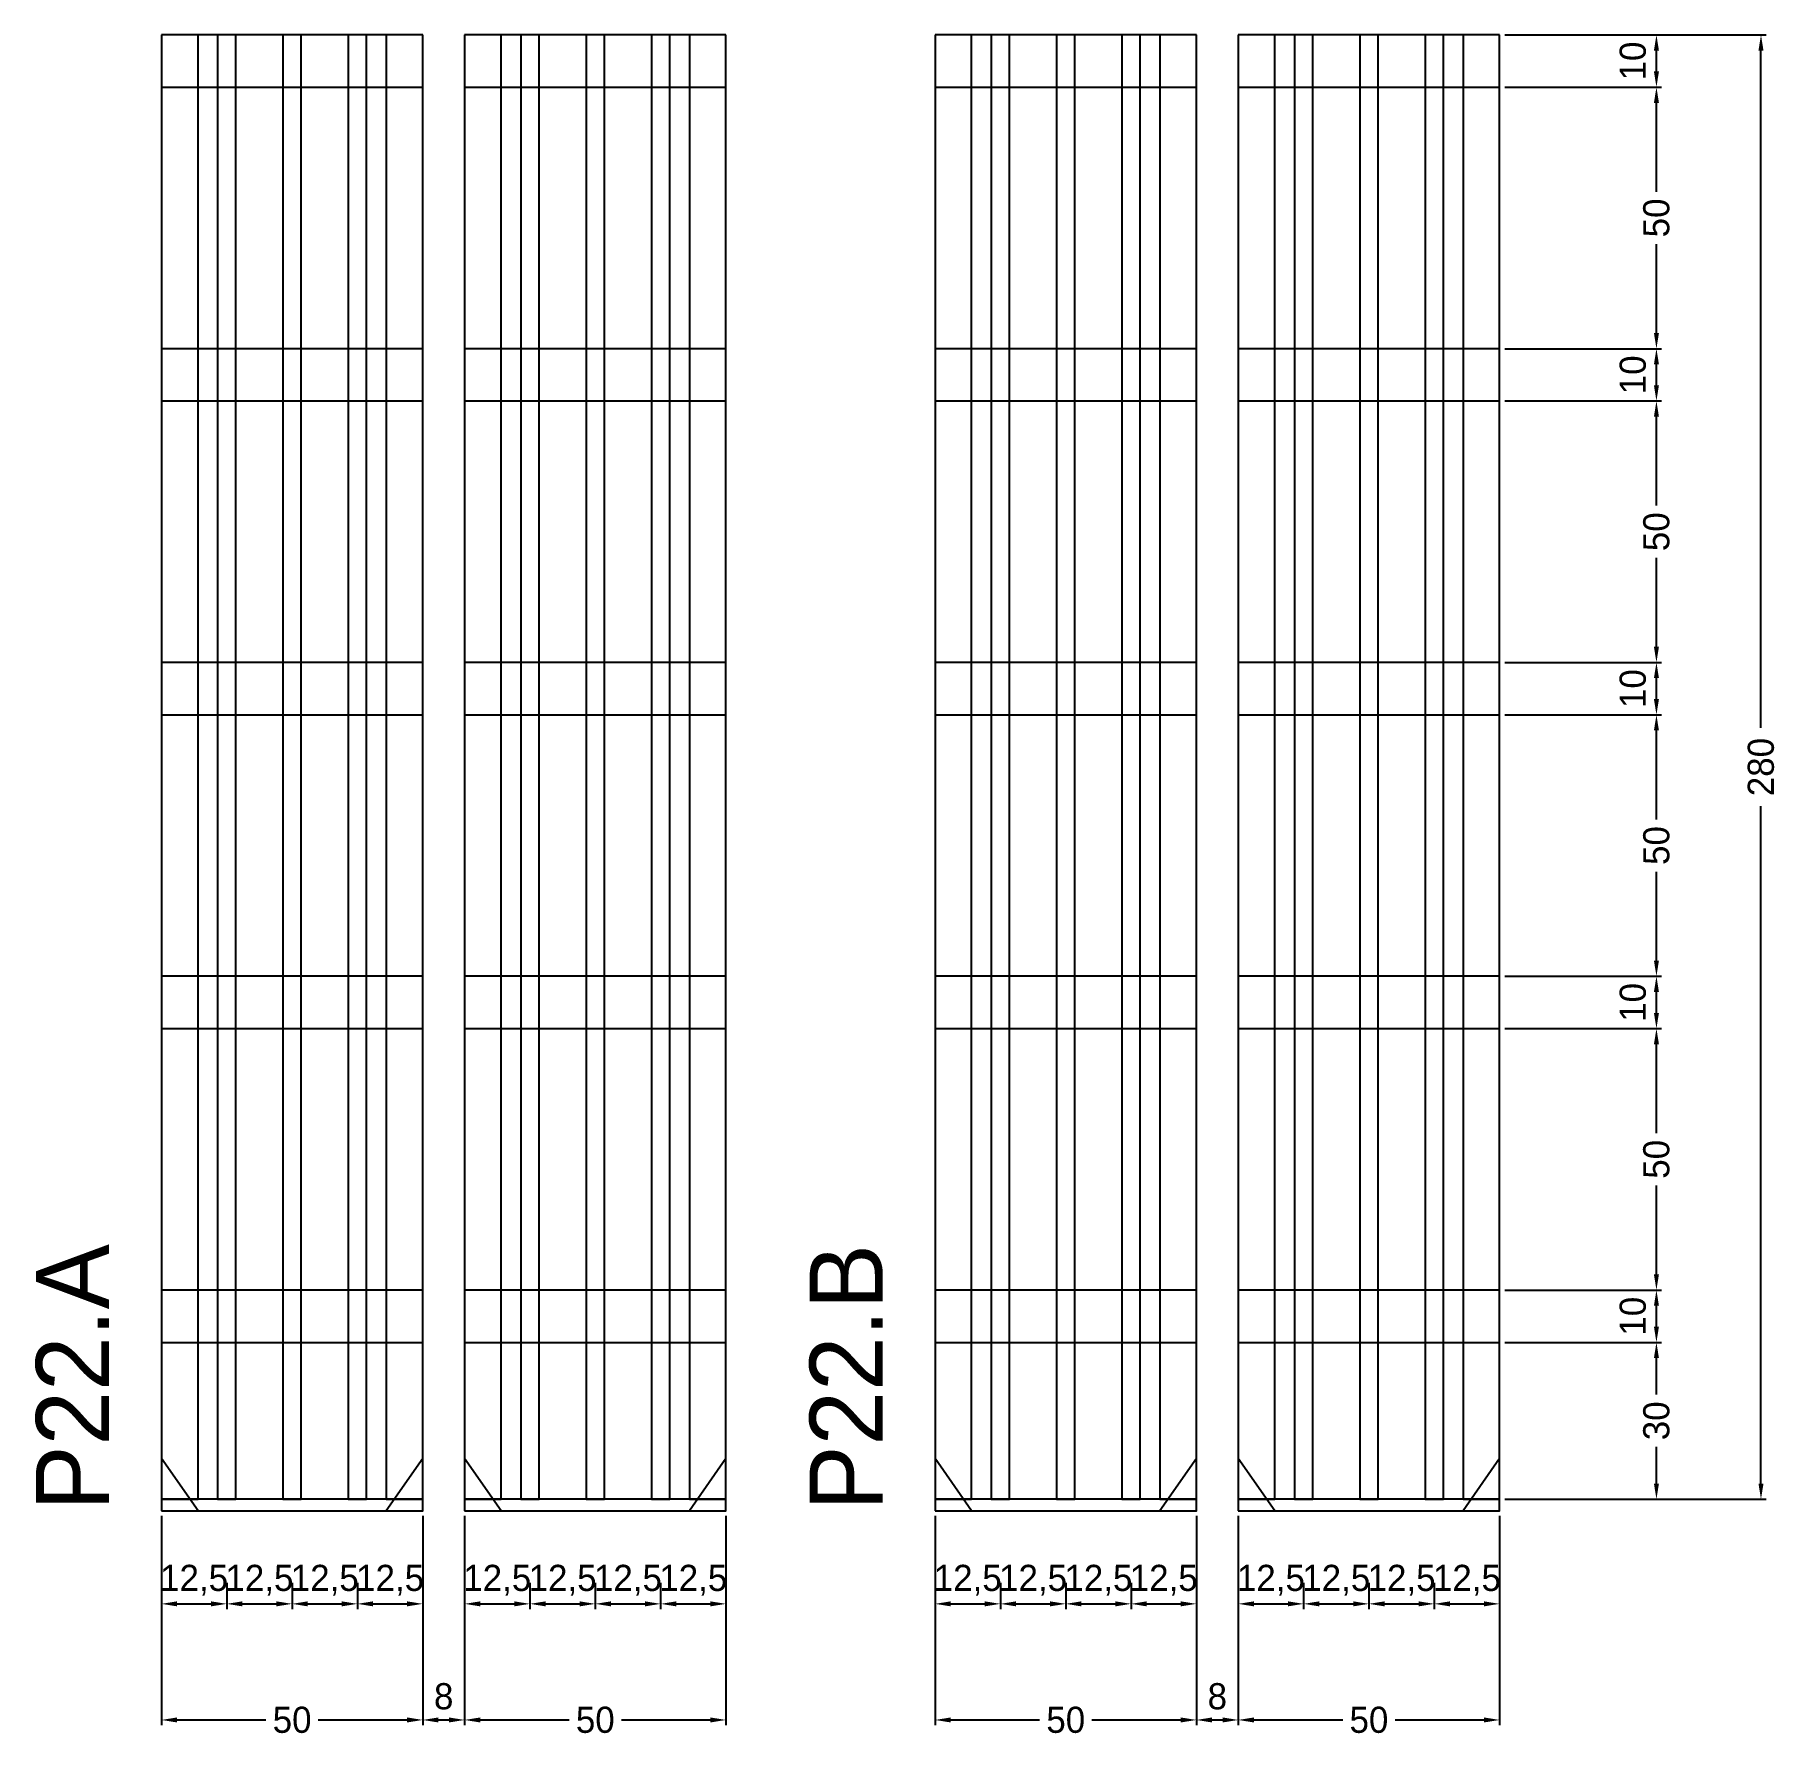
# Model space of a CAD drawing. Header units: centimetres. Extents: x -24 to 309, y -43 to 282.
import ezdxf

# ---------------------------------------------------------------- set-up
doc = ezdxf.new("R2010")
doc.units = ezdxf.units.CM
for name, color, linetype in [('COTA', 241, 'Continuous'), ('NOMENCLATURA', 7, 'Continuous'), ('SARR_2.2x10', 60, 'Continuous'), ('SARR_2.2x7', 40, 'Continuous'), ('SARR_3.5x7', 81, 'Continuous')]:
    doc.layers.add(name, color=color, linetype=linetype)
doc.dimstyles.new('PAINEL-NOVA', dxfattribs={"dimtxt": 5, "dimasz": 3, "dimexe": 1, "dimexo": 1, "dimgap": 1, "dimtad": 1, "dimcen": 2.5, "dimazin": 3, "dimtfac": 1, "dimtmove": 0, "dimatfit": 3})

# ---------------------------------------------------------------- blocks, each defined once
blk = doc.blocks.new('_CLOSEDFILLED')
at = {"color": 0, "linetype": 'BYBLOCK'}
blk.add_solid([(-1, 0.16), (0, 0), (-1, -0.16)], dxfattribs=at)
blk = doc.blocks.new('*D5')
for p, q in [((0, -1), (0, -41)), ((50, -1), (50, -41)), ((3, -40), (20, -40)), ((30, -40), (47, -40))]:
    blk.add_line(p, q)
at = {"layer": 'Defpoints'}
for p in [(0, 0), (50, 0), (0, -40)]:
    blk.add_point(p, dxfattribs=at)
at = {"layer": 'COTA', "xscale": 3, "yscale": 3, "rotation": 180}
blk.add_blockref('_CLOSEDFILLED', (0, -40), dxfattribs=at)
at = {"layer": 'COTA', "xscale": 3, "yscale": 3}
blk.add_blockref('_CLOSEDFILLED', (50, -40), dxfattribs=at)
at = {"layer": 'COTA', "insert": (25, -40), "char_height": 5, "attachment_point": 5}
blk.add_mtext('50', dxfattribs=at)
blk = doc.blocks.new('*D6')
for p, q in [((50, -1), (50, -41)), ((58, -1), (58, -41)), ((53, -40), (55, -40))]:
    blk.add_line(p, q)
at = {"layer": 'Defpoints'}
for p in [(50, 0), (58, 0), (50, -40)]:
    blk.add_point(p, dxfattribs=at)
at = {"layer": 'COTA', "xscale": 3, "yscale": 3, "rotation": 180}
blk.add_blockref('_CLOSEDFILLED', (50, -40), dxfattribs=at)
at = {"layer": 'COTA', "xscale": 3, "yscale": 3}
blk.add_blockref('_CLOSEDFILLED', (58, -40), dxfattribs=at)
at = {"layer": 'COTA', "insert": (54, -35.5), "char_height": 5, "attachment_point": 5}
blk.add_mtext('8', dxfattribs=at)
blk = doc.blocks.new('GRA-E')
at = {"layer": 'SARR_2.2x7'}
blk.add_lwpolyline([(0, 0), (7, 0), (0, 10)], close=True, dxfattribs=at)
blk = doc.blocks.new('GRA-D')
at = {"layer": 'SARR_2.2x7'}
blk.add_lwpolyline([(0, 0), (7, 0), (7, 10)], close=True, dxfattribs=at)
blk = doc.blocks.new('*D11')
for p, q in [((58, -1), (58, -41)), ((108, -1), (108, -41)), ((61, -40), (78, -40)), ((88, -40), (105, -40))]:
    blk.add_line(p, q)
at = {"layer": 'Defpoints'}
for p in [(58, 0), (108, 0), (58, -40)]:
    blk.add_point(p, dxfattribs=at)
at = {"layer": 'COTA', "xscale": 3, "yscale": 3, "rotation": 180}
blk.add_blockref('_CLOSEDFILLED', (58, -40), dxfattribs=at)
at = {"layer": 'COTA', "xscale": 3, "yscale": 3}
blk.add_blockref('_CLOSEDFILLED', (108, -40), dxfattribs=at)
at = {"layer": 'COTA', "insert": (83, -40), "char_height": 5, "attachment_point": 5}
blk.add_mtext('50', dxfattribs=at)
blk = doc.blocks.new('*D16')
for p, q in [((148, -1), (148, -41)), ((198, -1), (198, -41)), ((151, -40), (168, -40)), ((178, -40), (195, -40))]:
    blk.add_line(p, q)
at = {"layer": 'Defpoints'}
for p in [(148, 0), (198, 0), (148, -40)]:
    blk.add_point(p, dxfattribs=at)
at = {"layer": 'COTA', "xscale": 3, "yscale": 3, "rotation": 180}
blk.add_blockref('_CLOSEDFILLED', (148, -40), dxfattribs=at)
at = {"layer": 'COTA', "xscale": 3, "yscale": 3}
blk.add_blockref('_CLOSEDFILLED', (198, -40), dxfattribs=at)
at = {"layer": 'COTA', "insert": (173, -40), "char_height": 5, "attachment_point": 5}
blk.add_mtext('50', dxfattribs=at)
blk = doc.blocks.new('*D17')
for p, q in [((198, -1), (198, -41)), ((206, -1), (206, -41)), ((201, -40), (203, -40))]:
    blk.add_line(p, q)
at = {"layer": 'Defpoints'}
for p in [(198, 0), (206, 0), (198, -40)]:
    blk.add_point(p, dxfattribs=at)
at = {"layer": 'COTA', "xscale": 3, "yscale": 3, "rotation": 180}
blk.add_blockref('_CLOSEDFILLED', (198, -40), dxfattribs=at)
at = {"layer": 'COTA', "xscale": 3, "yscale": 3}
blk.add_blockref('_CLOSEDFILLED', (206, -40), dxfattribs=at)
at = {"layer": 'COTA', "insert": (202, -35.5), "char_height": 5, "attachment_point": 5}
blk.add_mtext('8', dxfattribs=at)
blk = doc.blocks.new('*D22')
for p, q in [((206, -1), (206, -41)), ((256, -1), (256, -41)), ((209, -40), (226, -40)), ((236, -40), (253, -40))]:
    blk.add_line(p, q)
at = {"layer": 'Defpoints'}
for p in [(206, 0), (256, 0), (206, -40)]:
    blk.add_point(p, dxfattribs=at)
at = {"layer": 'COTA', "xscale": 3, "yscale": 3, "rotation": 180}
blk.add_blockref('_CLOSEDFILLED', (206, -40), dxfattribs=at)
at = {"layer": 'COTA', "xscale": 3, "yscale": 3}
blk.add_blockref('_CLOSEDFILLED', (256, -40), dxfattribs=at)
at = {"layer": 'COTA', "insert": (231, -40), "char_height": 5, "attachment_point": 5}
blk.add_mtext('50', dxfattribs=at)
blk = doc.blocks.new('*D23')
for p, q in [((257, 282.2), (307, 282.2)), ((306, 149.7), (306, 279.2)), ((306, 5.2), (306, 134.7)), ((257, 2.2), (307, 2.2))]:
    blk.add_line(p, q)
at = {"layer": 'Defpoints'}
for p in [(256, 282.2), (256, 2.2), (306, 2.2)]:
    blk.add_point(p, dxfattribs=at)
at = {"layer": 'COTA', "xscale": 3, "yscale": 3}
for p, rotation in [((306, 282.2), 90), ((306, 2.2), 270)]:
    blk.add_blockref('_CLOSEDFILLED', p, dxfattribs=dict(at, rotation=rotation))
at = {"layer": 'COTA', "insert": (306, 142.2), "char_height": 5, "attachment_point": 5, "rotation": 90}
blk.add_mtext('280', dxfattribs=at)
blk = doc.blocks.new('*D24')
for p, q in [((257, 32.2), (287, 32.2)), ((286, 22.2), (286, 29.2)), ((286, 5.2), (286, 12.2)), ((257, 2.2), (287, 2.2))]:
    blk.add_line(p, q)
at = {"layer": 'Defpoints'}
for p in [(256, 32.2), (256, 2.2), (286, 2.2)]:
    blk.add_point(p, dxfattribs=at)
at = {"layer": 'COTA', "xscale": 3, "yscale": 3}
for p, rotation in [((286, 32.2), 90), ((286, 2.2), 270)]:
    blk.add_blockref('_CLOSEDFILLED', p, dxfattribs=dict(at, rotation=rotation))
at = {"layer": 'COTA', "insert": (286, 17.2), "char_height": 5, "attachment_point": 5, "rotation": 90}
blk.add_mtext('30', dxfattribs=at)
blk = doc.blocks.new('*D25')
for p, q in [((257, 42.2), (287, 42.2)), ((286, 35.2), (286, 39.2)), ((257, 32.2), (287, 32.2))]:
    blk.add_line(p, q)
at = {"layer": 'Defpoints'}
for p in [(256, 42.2), (256, 32.2), (286, 32.2)]:
    blk.add_point(p, dxfattribs=at)
at = {"layer": 'COTA', "xscale": 3, "yscale": 3}
for p, rotation in [((286, 42.2), 90), ((286, 32.2), 270)]:
    blk.add_blockref('_CLOSEDFILLED', p, dxfattribs=dict(at, rotation=rotation))
at = {"layer": 'COTA', "insert": (281.5, 37.2), "char_height": 5, "attachment_point": 5, "rotation": 90}
blk.add_mtext('10', dxfattribs=at)
blk = doc.blocks.new('*D26')
for p, q in [((257, 92.2), (287, 92.2)), ((286, 72.2), (286, 89.2)), ((286, 45.2), (286, 62.2)), ((257, 42.2), (287, 42.2))]:
    blk.add_line(p, q)
at = {"layer": 'Defpoints'}
for p in [(256, 92.2), (256, 42.2), (286, 42.2)]:
    blk.add_point(p, dxfattribs=at)
at = {"layer": 'COTA', "xscale": 3, "yscale": 3}
for p, rotation in [((286, 92.2), 90), ((286, 42.2), 270)]:
    blk.add_blockref('_CLOSEDFILLED', p, dxfattribs=dict(at, rotation=rotation))
at = {"layer": 'COTA', "insert": (286, 67.2), "char_height": 5, "attachment_point": 5, "rotation": 90}
blk.add_mtext('50', dxfattribs=at)
blk = doc.blocks.new('*D27')
for p, q in [((257, 102.2), (287, 102.2)), ((286, 95.2), (286, 99.2)), ((257, 92.2), (287, 92.2))]:
    blk.add_line(p, q)
at = {"layer": 'Defpoints'}
for p in [(256, 102.2), (256, 92.2), (286, 92.2)]:
    blk.add_point(p, dxfattribs=at)
at = {"layer": 'COTA', "xscale": 3, "yscale": 3}
for p, rotation in [((286, 102.2), 90), ((286, 92.2), 270)]:
    blk.add_blockref('_CLOSEDFILLED', p, dxfattribs=dict(at, rotation=rotation))
at = {"layer": 'COTA', "insert": (281.5, 97.2), "char_height": 5, "attachment_point": 5, "rotation": 90}
blk.add_mtext('10', dxfattribs=at)
blk = doc.blocks.new('*D28')
for p, q in [((257, 152.2), (287, 152.2)), ((286, 132.2), (286, 149.2)), ((286, 105.2), (286, 122.2)), ((257, 102.2), (287, 102.2))]:
    blk.add_line(p, q)
at = {"layer": 'Defpoints'}
for p in [(256, 152.2), (256, 102.2), (286, 102.2)]:
    blk.add_point(p, dxfattribs=at)
at = {"layer": 'COTA', "xscale": 3, "yscale": 3}
for p, rotation in [((286, 152.2), 90), ((286, 102.2), 270)]:
    blk.add_blockref('_CLOSEDFILLED', p, dxfattribs=dict(at, rotation=rotation))
at = {"layer": 'COTA', "insert": (286, 127.2), "char_height": 5, "attachment_point": 5, "rotation": 90}
blk.add_mtext('50', dxfattribs=at)
blk = doc.blocks.new('*D29')
for p, q in [((257, 162.2), (287, 162.2)), ((286, 155.2), (286, 159.2)), ((257, 152.2), (287, 152.2))]:
    blk.add_line(p, q)
at = {"layer": 'Defpoints'}
for p in [(256, 162.2), (256, 152.2), (286, 152.2)]:
    blk.add_point(p, dxfattribs=at)
at = {"layer": 'COTA', "xscale": 3, "yscale": 3}
for p, rotation in [((286, 162.2), 90), ((286, 152.2), 270)]:
    blk.add_blockref('_CLOSEDFILLED', p, dxfattribs=dict(at, rotation=rotation))
at = {"layer": 'COTA', "insert": (281.5, 157.2), "char_height": 5, "attachment_point": 5, "rotation": 90}
blk.add_mtext('10', dxfattribs=at)
blk = doc.blocks.new('*D30')
for p, q in [((257, 212.2), (287, 212.2)), ((286, 192.2), (286, 209.2)), ((286, 165.2), (286, 182.2)), ((257, 162.2), (287, 162.2))]:
    blk.add_line(p, q)
at = {"layer": 'Defpoints'}
for p in [(256, 212.2), (256, 162.2), (286, 162.2)]:
    blk.add_point(p, dxfattribs=at)
at = {"layer": 'COTA', "xscale": 3, "yscale": 3}
for p, rotation in [((286, 212.2), 90), ((286, 162.2), 270)]:
    blk.add_blockref('_CLOSEDFILLED', p, dxfattribs=dict(at, rotation=rotation))
at = {"layer": 'COTA', "insert": (286, 187.2), "char_height": 5, "attachment_point": 5, "rotation": 90}
blk.add_mtext('50', dxfattribs=at)
blk = doc.blocks.new('*D31')
for p, q in [((257, 222.2), (287, 222.2)), ((286, 215.2), (286, 219.2)), ((257, 212.2), (287, 212.2))]:
    blk.add_line(p, q)
at = {"layer": 'Defpoints'}
for p in [(256, 222.2), (256, 212.2), (286, 212.2)]:
    blk.add_point(p, dxfattribs=at)
at = {"layer": 'COTA', "xscale": 3, "yscale": 3}
for p, rotation in [((286, 222.2), 90), ((286, 212.2), 270)]:
    blk.add_blockref('_CLOSEDFILLED', p, dxfattribs=dict(at, rotation=rotation))
at = {"layer": 'COTA', "insert": (281.5, 217.2), "char_height": 5, "attachment_point": 5, "rotation": 90}
blk.add_mtext('10', dxfattribs=at)
blk = doc.blocks.new('*D32')
for p, q in [((257, 272.2), (287, 272.2)), ((286, 252.2), (286, 269.2)), ((286, 225.2), (286, 242.2)), ((257, 222.2), (287, 222.2))]:
    blk.add_line(p, q)
at = {"layer": 'Defpoints'}
for p in [(256, 272.2), (256, 222.2), (286, 222.2)]:
    blk.add_point(p, dxfattribs=at)
at = {"layer": 'COTA', "xscale": 3, "yscale": 3}
for p, rotation in [((286, 272.2), 90), ((286, 222.2), 270)]:
    blk.add_blockref('_CLOSEDFILLED', p, dxfattribs=dict(at, rotation=rotation))
at = {"layer": 'COTA', "insert": (286, 247.2), "char_height": 5, "attachment_point": 5, "rotation": 90}
blk.add_mtext('50', dxfattribs=at)
blk = doc.blocks.new('*D33')
for p, q in [((257, 282.2), (287, 282.2)), ((286, 275.2), (286, 279.2)), ((257, 272.2), (287, 272.2))]:
    blk.add_line(p, q)
at = {"layer": 'Defpoints'}
for p in [(256, 282.2), (256, 272.2), (286, 272.2)]:
    blk.add_point(p, dxfattribs=at)
at = {"layer": 'COTA', "xscale": 3, "yscale": 3}
for p, rotation in [((286, 282.2), 90), ((286, 272.2), 270)]:
    blk.add_blockref('_CLOSEDFILLED', p, dxfattribs=dict(at, rotation=rotation))
at = {"layer": 'COTA', "insert": (281.5, 277.2), "char_height": 5, "attachment_point": 5, "rotation": 90}
blk.add_mtext('10', dxfattribs=at)

msp = doc.modelspace()

# ---------------------------------------------------------------- linework, layer by layer
at = {"layer": 'SARR_2.2x10'}
for p, q in [((50, 282.2), (0, 282.2)), ((0, 282.2), (0, 272.2)), ((50, 272.2), (50, 282.2)), ((108, 282.2), (58, 282.2)), ((58, 282.2), (58, 272.2)), ((108, 272.2), (108, 282.2)), ((198, 282.2), (148, 282.2)), ((148, 282.2), (148, 272.2)), ((198, 272.2), (198, 282.2)), ((256, 282.2), (206, 282.2)), ((206, 282.2), (206, 272.2)), ((256, 272.2), (256, 282.2)), ((0, 272.2), (50, 272.2)), ((58, 272.2), (108, 272.2)), ((148, 272.2), (198, 272.2)), ((206, 272.2), (256, 272.2)), ((50, 222.2), (0, 222.2)), ((0, 222.2), (0, 212.2)), ((50, 212.2), (50, 222.2)), ((108, 222.2), (58, 222.2)), ((58, 222.2), (58, 212.2)), ((108, 212.2), (108, 222.2)), ((198, 222.2), (148, 222.2)), ((148, 222.2), (148, 212.2)), ((198, 212.2), (198, 222.2)), ((256, 222.2), (206, 222.2)), ((206, 222.2), (206, 212.2)), ((256, 212.2), (256, 222.2)), ((0, 212.2), (50, 212.2)), ((58, 212.2), (108, 212.2)), ((148, 212.2), (198, 212.2)), ((206, 212.2), (256, 212.2)), ((50, 162.2), (0, 162.2)), ((0, 162.2), (0, 152.2)), ((50, 152.2), (50, 162.2)), ((108, 162.2), (58, 162.2)), ((58, 162.2), (58, 152.2)), ((108, 152.2), (108, 162.2)), ((198, 162.2), (148, 162.2)), ((148, 162.2), (148, 152.2)), ((198, 152.2), (198, 162.2)), ((256, 162.2), (206, 162.2)), ((206, 162.2), (206, 152.2)), ((256, 152.2), (256, 162.2)), ((0, 152.2), (50, 152.2)), ((58, 152.2), (108, 152.2)), ((148, 152.2), (198, 152.2)), ((206, 152.2), (256, 152.2)), ((50, 102.2), (0, 102.2)), ((0, 102.2), (0, 92.2)), ((50, 92.2), (50, 102.2)), ((108, 102.2), (58, 102.2)), ((58, 102.2), (58, 92.2)), ((108, 92.2), (108, 102.2)), ((198, 102.2), (148, 102.2)), ((148, 102.2), (148, 92.2)), ((198, 92.2), (198, 102.2)), ((256, 102.2), (206, 102.2)), ((206, 102.2), (206, 92.2)), ((256, 92.2), (256, 102.2)), ((0, 92.2), (50, 92.2)), ((58, 92.2), (108, 92.2)), ((148, 92.2), (198, 92.2)), ((206, 92.2), (256, 92.2)), ((50, 42.2), (0, 42.2)), ((0, 42.2), (0, 32.2)), ((50, 32.2), (50, 42.2)), ((108, 42.2), (58, 42.2)), ((58, 42.2), (58, 32.2)), ((108, 32.2), (108, 42.2)), ((198, 42.2), (148, 42.2)), ((148, 42.2), (148, 32.2)), ((198, 32.2), (198, 42.2)), ((256, 42.2), (206, 42.2)), ((206, 42.2), (206, 32.2)), ((256, 32.2), (256, 42.2)), ((0, 32.2), (50, 32.2)), ((58, 32.2), (108, 32.2)), ((148, 32.2), (198, 32.2)), ((206, 32.2), (256, 32.2))]:
    msp.add_line(p, q, dxfattribs=at)
at = {"layer": 'SARR_2.2x7'}
for p, q in [((7, 282.2), (0, 282.2)), ((0, 282.2), (0, 2.2)), ((7, 2.2), (7, 282.2)), ((50, 282.2), (43, 282.2)), ((43, 282.2), (43, 2.2)), ((50, 2.2), (50, 282.2)), ((65, 282.2), (58, 282.2)), ((58, 282.2), (58, 2.2)), ((65, 2.2), (65, 282.2)), ((108, 282.2), (101, 282.2)), ((101, 282.2), (101, 2.2)), ((108, 2.2), (108, 282.2)), ((155, 282.2), (148, 282.2)), ((148, 282.2), (148, 2.2)), ((155, 2.2), (155, 282.2)), ((198, 282.2), (191, 282.2)), ((191, 282.2), (191, 2.2)), ((198, 2.2), (198, 282.2)), ((213, 282.2), (206, 282.2)), ((206, 282.2), (206, 2.2)), ((213, 2.2), (213, 282.2)), ((256, 282.2), (249, 282.2)), ((249, 282.2), (249, 2.2)), ((256, 2.2), (256, 282.2)), ((50, 2.2), (0, 2.2)), ((0, 2.2), (0, 0)), ((0, 2.2), (7, 2.2)), ((0, 0), (50, 0)), ((43, 2.2), (50, 2.2)), ((50, 0), (50, 2.2)), ((108, 2.2), (58, 2.2)), ((58, 2.2), (58, 0)), ((58, 2.2), (65, 2.2)), ((58, 0), (108, 0)), ((101, 2.2), (108, 2.2)), ((108, 0), (108, 2.2)), ((198, 2.2), (148, 2.2)), ((148, 2.2), (148, 0)), ((148, 2.2), (155, 2.2)), ((148, 0), (198, 0)), ((191, 2.2), (198, 2.2)), ((198, 0), (198, 2.2)), ((256, 2.2), (206, 2.2)), ((206, 2.2), (206, 0)), ((206, 2.2), (213, 2.2)), ((206, 0), (256, 0)), ((249, 2.2), (256, 2.2)), ((256, 0), (256, 2.2))]:
    msp.add_line(p, q, dxfattribs=at)
at = {"layer": 'SARR_3.5x7'}
for p, q in [((14.25, 282.2), (10.75, 282.2)), ((10.75, 282.2), (10.75, 2.2)), ((14.25, 2.2), (14.25, 282.2)), ((26.75, 282.2), (23.25, 282.2)), ((23.25, 282.2), (23.25, 2.2)), ((26.75, 2.2), (26.75, 282.2)), ((39.25, 282.2), (35.75, 282.2)), ((35.75, 282.2), (35.75, 2.2)), ((39.25, 2.2), (39.25, 282.2)), ((72.25, 282.2), (68.75, 282.2)), ((68.75, 282.2), (68.75, 2.2)), ((72.25, 2.2), (72.25, 282.2)), ((84.75, 282.2), (81.25, 282.2)), ((81.25, 282.2), (81.25, 2.2)), ((84.75, 2.2), (84.75, 282.2)), ((97.25, 282.2), (93.75, 282.2)), ((93.75, 282.2), (93.75, 2.2)), ((97.25, 2.2), (97.25, 282.2)), ((162.25, 282.2), (158.75, 282.2)), ((158.75, 282.2), (158.75, 2.2)), ((162.25, 2.2), (162.25, 282.2)), ((174.75, 282.2), (171.25, 282.2)), ((171.25, 282.2), (171.25, 2.2)), ((174.75, 2.2), (174.75, 282.2)), ((187.25, 282.2), (183.75, 282.2)), ((183.75, 282.2), (183.75, 2.2)), ((187.25, 2.2), (187.25, 282.2)), ((220.25, 282.2), (216.75, 282.2)), ((216.75, 282.2), (216.75, 2.2)), ((220.25, 2.2), (220.25, 282.2)), ((232.75, 282.2), (229.25, 282.2)), ((229.25, 282.2), (229.25, 2.2)), ((232.75, 2.2), (232.75, 282.2)), ((245.25, 282.2), (241.75, 282.2)), ((241.75, 282.2), (241.75, 2.2)), ((245.25, 2.2), (245.25, 282.2)), ((10.75, 2.2), (14.25, 2.2)), ((23.25, 2.2), (26.75, 2.2)), ((35.75, 2.2), (39.25, 2.2)), ((68.75, 2.2), (72.25, 2.2)), ((81.25, 2.2), (84.75, 2.2)), ((93.75, 2.2), (97.25, 2.2)), ((158.75, 2.2), (162.25, 2.2)), ((171.25, 2.2), (174.75, 2.2)), ((183.75, 2.2), (187.25, 2.2)), ((216.75, 2.2), (220.25, 2.2)), ((229.25, 2.2), (232.75, 2.2)), ((241.75, 2.2), (245.25, 2.2))]:
    msp.add_line(p, q, dxfattribs=at)

# ---------------------------------------------------------------- block references
at = {"layer": 'SARR_2.2x7'}
for name, p in [('GRA-E', (0, 0)), ('GRA-D', (43, 0)), ('GRA-E', (58, 0)), ('GRA-D', (101, 0)), ('GRA-E', (148, 0)), ('GRA-D', (191, 0)), ('GRA-E', (206, 0)), ('GRA-D', (249, 0))]:
    msp.add_blockref(name, p, dxfattribs=at)

# ---------------------------------------------------------------- texts
at = {"layer": 'NOMENCLATURA'}
for s, p in [('P22.A', (-10, 0)), ('P22.B', (138, 0))]:
    msp.add_text(s, height=14, rotation=90, dxfattribs=at).set_placement(p)

# ---------------------------------------------------------------- dimensions: what is measured, and where the dimension line sits
at = {"layer": 'COTA'}
for base, p1, p2, picture, middle in [((306, 2.2), (256, 2.2), (256, 282.2), '*D23', (306, 142.2)), ((286, 272.2), (256, 272.2), (256, 282.2), '*D33', (281.5, 277.2)), ((286, 222.2), (256, 222.2), (256, 272.2), '*D32', (286, 247.2)), ((286, 212.2), (256, 212.2), (256, 222.2), '*D31', (281.5, 217.2)), ((286, 162.2), (256, 162.2), (256, 212.2), '*D30', (286, 187.2)), ((286, 152.2), (256, 152.2), (256, 162.2), '*D29', (281.5, 157.2)), ((286, 102.2), (256, 102.2), (256, 152.2), '*D28', (286, 127.2)), ((286, 92.2), (256, 92.2), (256, 102.2), '*D27', (281.5, 97.2)), ((286, 42.2), (256, 42.2), (256, 92.2), '*D26', (286, 67.2)), ((286, 32.2), (256, 32.2), (256, 42.2), '*D25', (281.5, 37.2)), ((286, 2.2), (256, 2.2), (256, 32.2), '*D24', (286, 17.2))]:
    dim = msp.add_linear_dim(base=base, p1=p1, p2=p2, angle=90, dimstyle='PAINEL-NOVA', dxfattribs=at)
    dim.commit()
    dim.dimension.update_dxf_attribs({"geometry": picture, "text_midpoint": middle})
for base, p1, p2, picture, middle in [((0, -40), (0, 0), (50, 0), '*D5', (25, -40)), ((50, -40), (50, 0), (58, 0), '*D6', (54, -35.5)), ((58, -40), (58, 0), (108, 0), '*D11', (83, -40)), ((148, -40), (148, 0), (198, 0), '*D16', (173, -40)), ((198, -40), (198, 0), (206, 0), '*D17', (202, -35.5)), ((206, -40), (206, 0), (256, 0), '*D22', (231, -40))]:
    dim = msp.add_linear_dim(base=base, p1=p1, p2=p2, dimstyle='PAINEL-NOVA', dxfattribs=at)
    dim.commit()
    dim.dimension.update_dxf_attribs({"geometry": picture, "text_midpoint": middle})
for base, p1, p2 in [((0, -17.8), (0, -12.8), (12.5, -12.8)), ((12.5, -17.8), (12.5, -12.8), (25, -12.8)), ((25, -17.8), (25, -12.8), (37.5, -12.8)), ((37.5, -17.8), (37.5, -12.8), (50, -12.8)), ((58, -17.8), (58, -12.8), (70.5, -12.8)), ((70.5, -17.8), (70.5, -12.8), (83, -12.8)), ((83, -17.8), (83, -12.8), (95.5, -12.8)), ((95.5, -17.8), (95.5, -12.8), (108, -12.8)), ((148, -17.8), (148, -12.8), (160.5, -12.8)), ((160.5, -17.8), (160.5, -12.8), (173, -12.8)), ((173, -17.8), (173, -12.8), (185.5, -12.8)), ((185.5, -17.8), (185.5, -12.8), (198, -12.8)), ((206, -17.8), (206, -12.8), (218.5, -12.8)), ((218.5, -17.8), (218.5, -12.8), (231, -12.8)), ((231, -17.8), (231, -12.8), (243.5, -12.8)), ((243.5, -17.8), (243.5, -12.8), (256, -12.8))]:
    msp.add_linear_dim(base=base, p1=p1, p2=p2, dimstyle='PAINEL-NOVA', dxfattribs=at).render()

doc.saveas('drawing.dxf')
